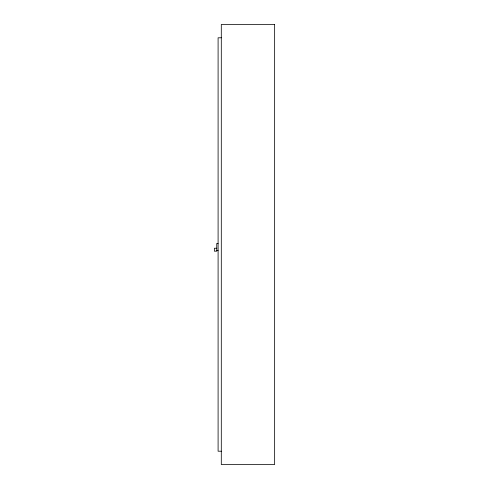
<?xml version="1.0" encoding="UTF-8"?>
<svg xmlns="http://www.w3.org/2000/svg" width="489" height="489" viewBox="0 0 489 489"><rect width="100%" height="100%" fill="white"/><g stroke="black" fill="none" stroke-linecap="round" stroke-linejoin="round"><path stroke-width="0.73" d="M221.297 37.787L218.094 37.787L218.094 451.213L221.297 451.213M218.094 243.43L216.761 243.43L216.761 251.169L214.359 251.169L214.359 248.235L216.761 248.235M216.761 250.368L218.094 250.368M274.641 24.45L221.297 24.45L221.297 464.55L274.641 464.55L274.641 24.45"/></g></svg>
